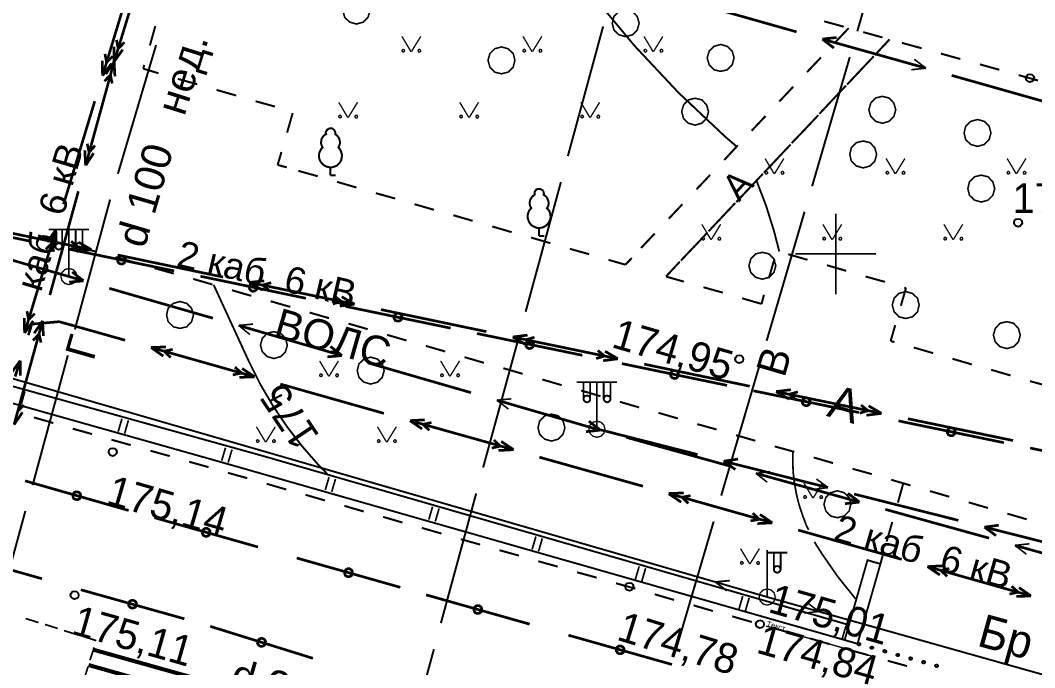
# Model space of a CAD drawing. Extents: x -2634 to -2115, y -2142 to -1393.
# Drawn here: x -2480.32 to -2442.6, y -2015.39 to -1991.31 of the extents above; entities that cross this region are included whole.
import ezdxf

# ---------------------------------------------------------------- set-up
doc = ezdxf.new("R2010")
doc.units = 0
doc.header["$MEASUREMENT"] = 0
for name, color, linetype in [('500_Дополн-Бордюры__п', 7, 'Continuous'), ('500_Дополн-Контур', 7, 'Continuous'), ('500_Дороги-Проезжие_ч', 7, 'Continuous'), ('500_Линии_-Линии_связ', 7, 'Continuous'), ('500_Линии_-ЛЭП_провод', 7, 'Continuous'), ('500_Линии_-Фонари_час', 7, 'Continuous'), ('500_Линии_-Электрокаб', 7, 'Continuous'), ('500_Объект-Опоры', 7, 'Continuous'), ('500_Огражд-Ограждения', 7, 'Continuous'), ('500_Растит-Газоны__са', 7, 'Continuous'), ('500_Растит-Лес_и_лесо', 7, 'Continuous'), ('500_Рельеф-Высотные_о', 7, 'Continuous'), ('500_Рельеф-Горизонтал', 7, 'Continuous'), ('500_Трубоп-Водопровод', 7, 'Continuous'), ('500_Трубоп-Газопровод', 7, 'Continuous'), ('500_Трубоп-Сооружения', 7, 'Continuous'), ('ЗАЯВКИ-Условные_з', 7, 'Continuous')]:
    doc.layers.add(name, color=color, linetype=linetype)
doc.styles.add('TARIAL', font='Arial')

# ---------------------------------------------------------------- blocks, each defined once
blk = doc.blocks.new('block_25')
at = {"layer": '500_Растит-Газоны__са', "color": 0, "const_width": 0.05}
for points in [[(2.35, 3.02), (2.69, 2.45)], [(2.7, 2.45), (3.05, 3.02)], [(0, 0.57), (0.34, 0)], [(0.35, 0), (0.7, 0.57)]]:
    blk.add_lwpolyline(points, dxfattribs=at)
for points in [[(2.4, 2.54), (2.42, 2.53), (2.44, 2.51), (2.45, 2.49), (2.44, 2.46), (2.42, 2.45), (2.4, 2.44), (2.37, 2.45), (2.36, 2.46), (2.35, 2.49), (2.36, 2.51), (2.37, 2.53)], [(3, 2.54), (3.02, 2.53), (3.04, 2.51), (3.05, 2.49), (3.04, 2.46), (3.02, 2.44), (3, 2.44), (2.97, 2.44), (2.96, 2.46), (2.95, 2.49), (2.96, 2.51), (2.97, 2.53)], [(0.05, 0.09), (0.07, 0.08), (0.09, 0.06), (0.1, 0.04), (0.09, 0.01), (0.07, 0), (0.05, -0.01), (0.02, 0), (0.01, 0.01), (0, 0.04), (0.01, 0.06), (0.02, 0.08)], [(0.65, 0.09), (0.68, 0.08), (0.69, 0.06), (0.7, 0.04), (0.69, 0.01), (0.68, -0.01), (0.65, -0.01), (0.63, -0.01), (0.61, 0.01), (0.6, 0.04), (0.61, 0.06), (0.63, 0.08)]]:
    blk.add_lwpolyline(points, close=True, dxfattribs=at)

msp = doc.modelspace()

# ---------------------------------------------------------------- linework, layer by layer
at = {"layer": '500_Дополн-Бордюры__п', "color": 1, "const_width": 0.075}
for points in [[(-2449.7, -1991.55), (-2450.43, -1991.35)], [(-2475.3, -1991.53), (-2475.5, -1992.25)], [(-2449.52, -1991.6), (-2450.04, -1992.15)], [(-2449.52, -1991.6), (-2450.04, -1992.15)], [(-2448.26, -1991.95), (-2448.98, -1991.75)], [(-2448.55, -1992.61), (-2448.04, -1992.06)], [(-2448, -1992.02), (-2448.24, -1992.28)], [(-2448, -1992.02), (-2448.24, -1992.28)], [(-2448.08, -1992.11), (-2448, -1992.02)], [(-2446.81, -1992.35), (-2447.54, -1992.15)], [(-2450.55, -1992.69), (-2451.07, -1993.24)], [(-2450.55, -1992.69), (-2451.07, -1993.24)], [(-2449.11, -1993.2), (-2448.59, -1992.65)], [(-2445.37, -1992.75), (-2446.09, -1992.55)], [(-2475.71, -1992.97), (-2475.75, -1993.11)], [(-2475.75, -1993.11), (-2475.18, -1993.28)], [(-2449.58, -1993.7), (-2449.07, -1993.16)], [(-2443.92, -1993.15), (-2444.64, -1992.95)], [(-2474.46, -1993.49), (-2473.74, -1993.69)], [(-2442.48, -1993.55), (-2443.2, -1993.35)], [(-2473.02, -1993.9), (-2472.29, -1994.11)], [(-2451.58, -1993.78), (-2452.1, -1994.33)], [(-2451.58, -1993.78), (-2452.1, -1994.33)], [(-2450.14, -1994.29), (-2449.62, -1993.74)], [(-2471.57, -1994.32), (-2470.85, -1994.52)], [(-2450.61, -1994.79), (-2450.1, -1994.25)], [(-2470.19, -1994.76), (-2470.4, -1995.49)], [(-2452.61, -1994.87), (-2453.13, -1995.42)], [(-2452.61, -1994.87), (-2453.13, -1995.42)], [(-2451.16, -1995.38), (-2450.65, -1994.84)], [(-2451.64, -1995.88), (-2451.12, -1995.34)], [(-2470.61, -1996.21), (-2470.75, -1996.69)], [(-2453.64, -1995.96), (-2454.15, -1996.51)], [(-2453.64, -1995.96), (-2454.15, -1996.51)], [(-2452.19, -1996.47), (-2451.68, -1995.93)], [(-2470.75, -1996.69), (-2470.65, -1996.35)], [(-2452.67, -1996.98), (-2452.15, -1996.43)], [(-2470.7, -1996.7), (-2470.75, -1996.69)], [(-2470.75, -1996.69), (-2470.41, -1996.78)], [(-2469.26, -1997.11), (-2469.98, -1996.91)], [(-2453.22, -1997.56), (-2452.71, -1997.02)], [(-2467.82, -1997.53), (-2468.54, -1997.32)], [(-2454.67, -1997.06), (-2455.18, -1997.6)], [(-2454.67, -1997.06), (-2455.18, -1997.6)], [(-2466.38, -1997.94), (-2467.1, -1997.74)], [(-2453.7, -1998.07), (-2453.18, -1997.52)], [(-2464.94, -1998.36), (-2465.66, -1998.15)], [(-2455.7, -1998.15), (-2456.21, -1998.69)], [(-2455.7, -1998.15), (-2456.21, -1998.69)], [(-2454.25, -1998.65), (-2453.74, -1998.11)], [(-2463.5, -1998.77), (-2464.22, -1998.56)], [(-2454.73, -1999.16), (-2454.21, -1998.61)], [(-2462.05, -1999.19), (-2462.77, -1998.98)], [(-2456.73, -1999.24), (-2457.24, -1999.78)], [(-2456.73, -1999.24), (-2457.24, -1999.78)], [(-2455.28, -1999.75), (-2454.77, -1999.2)], [(-2479.66, -1999.31), (-2478.94, -1999.51)], [(-2460.61, -1999.6), (-2461.33, -1999.39)], [(-2478.22, -1999.71), (-2477.5, -1999.92)], [(-2459.17, -2000.01), (-2459.89, -1999.81)], [(-2455.76, -2000.25), (-2455.24, -1999.7)], [(-2451.05, -2000.22), (-2451.77, -2000.01)], [(-2476.78, -2000.12), (-2476.05, -2000.32)], [(-2457.82, -2000.4), (-2458.45, -2000.22)], [(-2457.82, -2000.4), (-2457.58, -2000.15)], [(-2457.76, -2000.33), (-2457.82, -2000.4)], [(-2457.76, -2000.33), (-2457.82, -2000.4)], [(-2456.31, -2000.84), (-2455.8, -2000.29)], [(-2452.28, -2000.19), (-2452.49, -2000.91)], [(-2449.61, -2000.63), (-2450.33, -2000.42)], [(-2475.33, -2000.53), (-2474.61, -2000.73)], [(-2456.31, -2000.84), (-2456.27, -2000.79)], [(-2473.89, -2000.93), (-2473.17, -2001.14)], [(-2455.65, -2001.03), (-2456.31, -2000.84)], [(-2448.17, -2001.04), (-2448.89, -2000.84)], [(-2472.45, -2001.35), (-2471.73, -2001.56)], [(-2454.2, -2001.44), (-2454.92, -2001.24)], [(-2452.76, -2001.86), (-2452.67, -2001.52)], [(-2447.58, -2001.93), (-2447.39, -2001.27)], [(-2447.39, -2001.27), (-2447.45, -2001.25)], [(-2471.01, -2001.76), (-2470.28, -2001.97)], [(-2452.76, -2001.86), (-2453.48, -2001.65)], [(-2452.7, -2001.63), (-2452.76, -2001.86)], [(-2469.56, -2002.18), (-2468.84, -2002.39)], [(-2468.12, -2002.59), (-2467.4, -2002.8)], [(-2447.96, -2003.24), (-2447.79, -2002.65)], [(-2466.68, -2003.01), (-2465.96, -2003.22)], [(-2465.24, -2003.42), (-2464.52, -2003.63)], [(-2447.82, -2003.28), (-2447.96, -2003.24)], [(-2446.38, -2003.69), (-2447.1, -2003.48)], [(-2463.8, -2003.84), (-2463.08, -2004.05)], [(-2444.94, -2004.11), (-2445.66, -2003.9)], [(-2462.36, -2004.25), (-2461.64, -2004.46)], [(-2443.5, -2004.52), (-2444.22, -2004.31)], [(-2460.91, -2004.67), (-2460.19, -2004.88)], [(-2442.06, -2004.93), (-2442.78, -2004.73)], [(-2459.47, -2005.08), (-2458.75, -2005.29)], [(-2458.03, -2005.5), (-2457.31, -2005.71)], [(-2479.09, -2006.29), (-2479.81, -2006.08)], [(-2456.59, -2005.91), (-2455.87, -2006.12)], [(-2455.15, -2006.33), (-2454.43, -2006.53)], [(-2477.65, -2006.7), (-2478.37, -2006.5)], [(-2453.71, -2006.74), (-2452.99, -2006.95)], [(-2476.21, -2007.11), (-2476.93, -2006.91)], [(-2452.27, -2007.16), (-2451.54, -2007.36)], [(-2474.76, -2007.52), (-2475.48, -2007.32)], [(-2450.82, -2007.57), (-2450.1, -2007.78)], [(-2473.32, -2007.93), (-2474.04, -2007.73)], [(-2471.88, -2008.34), (-2472.6, -2008.14)], [(-2449.38, -2007.99), (-2448.66, -2008.19)], [(-2470.43, -2008.76), (-2471.16, -2008.55)], [(-2447.94, -2008.4), (-2447.49, -2008.53)], [(-2447.49, -2008.53), (-2447.69, -2009.25)], [(-2447.49, -2008.53), (-2447.22, -2008.61)], [(-2468.99, -2009.17), (-2469.71, -2008.96)], [(-2446.5, -2008.82), (-2445.78, -2009.03)], [(-2467.55, -2009.58), (-2468.27, -2009.37)], [(-2445.06, -2009.24), (-2444.34, -2009.45)], [(-2466.11, -2009.99), (-2466.83, -2009.78)], [(-2443.62, -2009.66), (-2442.9, -2009.87)], [(-2464.66, -2010.4), (-2465.39, -2010.19)], [(-2447.9, -2009.97), (-2448.11, -2010.7)], [(-2463.22, -2010.81), (-2463.94, -2010.61)], [(-2461.78, -2011.22), (-2462.5, -2011.02)], [(-2448.34, -2011.53), (-2448.25, -2011.19)], [(-2460.34, -2011.63), (-2461.06, -2011.43)], [(-2448.31, -2011.42), (-2448.34, -2011.53)], [(-2458.89, -2012.04), (-2459.62, -2011.84)], [(-2457.45, -2012.45), (-2458.17, -2012.25)], [(-2456.01, -2012.87), (-2456.73, -2012.66)], [(-2454.57, -2013.28), (-2455.29, -2013.07)], [(-2453.12, -2013.69), (-2453.85, -2013.48)], [(-2451.68, -2014.1), (-2452.4, -2013.89)], [(-2450.24, -2014.51), (-2450.96, -2014.3)], [(-2448.8, -2014.92), (-2449.52, -2014.72)], [(-2447.35, -2015.33), (-2448.07, -2015.13)]]:
    msp.add_lwpolyline(points, dxfattribs=at)
at = {"layer": '500_Дополн-Бордюры__п', "color": 0, "const_width": 0.07}
msp.add_lwpolyline([(-2448.34, -2011.53), (-2448.82, -2011.39), (-2449.67, -2014.36), (-2449.19, -2014.5)], close=True, dxfattribs=at)
at = {"layer": '500_Дополн-Контур', "color": 0}
for points in [[(-2449.13, -2014.46), (-2449.11, -2014.48), (-2449.09, -2014.5), (-2449.09, -2014.52), (-2449.11, -2014.55), (-2449.13, -2014.56), (-2449.15, -2014.56), (-2449.18, -2014.54), (-2449.19, -2014.52), (-2449.19, -2014.5), (-2449.18, -2014.47), (-2449.15, -2014.46)], [(-2448.65, -2014.6), (-2448.62, -2014.61), (-2448.61, -2014.63), (-2448.61, -2014.66), (-2448.62, -2014.68), (-2448.65, -2014.69), (-2448.67, -2014.69), (-2448.7, -2014.68), (-2448.71, -2014.66), (-2448.71, -2014.63), (-2448.69, -2014.61), (-2448.67, -2014.6)], [(-2448.16, -2014.73), (-2448.14, -2014.75), (-2448.13, -2014.77), (-2448.13, -2014.79), (-2448.14, -2014.82), (-2448.17, -2014.83), (-2448.19, -2014.83), (-2448.21, -2014.81), (-2448.23, -2014.79), (-2448.23, -2014.77), (-2448.21, -2014.74), (-2448.19, -2014.73)], [(-2447.68, -2014.87), (-2447.66, -2014.88), (-2447.65, -2014.9), (-2447.65, -2014.93), (-2447.66, -2014.95), (-2447.68, -2014.96), (-2447.71, -2014.96), (-2447.73, -2014.95), (-2447.74, -2014.93), (-2447.74, -2014.9), (-2447.73, -2014.88), (-2447.71, -2014.87)], [(-2447.2, -2015), (-2447.18, -2015.01), (-2447.17, -2015.04), (-2447.17, -2015.06), (-2447.18, -2015.09), (-2447.2, -2015.1), (-2447.23, -2015.1), (-2447.25, -2015.08), (-2447.26, -2015.06), (-2447.26, -2015.04), (-2447.25, -2015.01), (-2447.23, -2015)], [(-2446.72, -2015.14), (-2446.7, -2015.15), (-2446.69, -2015.17), (-2446.69, -2015.2), (-2446.7, -2015.22), (-2446.72, -2015.23), (-2446.75, -2015.23), (-2446.77, -2015.22), (-2446.78, -2015.2), (-2446.78, -2015.17), (-2446.77, -2015.15), (-2446.75, -2015.14)], [(-2446.24, -2015.27), (-2446.22, -2015.28), (-2446.2, -2015.31), (-2446.2, -2015.33), (-2446.22, -2015.36), (-2446.24, -2015.37), (-2446.27, -2015.37), (-2446.29, -2015.35), (-2446.3, -2015.33), (-2446.3, -2015.31), (-2446.29, -2015.28), (-2446.26, -2015.27)]]:
    msp.add_lwpolyline(points, close=True, dxfattribs=at)
at = {"layer": '500_Линии_-Линии_связ', "color": 0, "const_width": 0.1}
for points in [[(-2479.98, -1999.52), (-2483.9, -1998.71)], [(-2474.6, -2000.63), (-2478.52, -1999.82)], [(-2469.7, -2001.65), (-2473.62, -2000.83)], [(-2464.32, -2002.76), (-2468.23, -2001.95)], [(-2459.42, -2003.77), (-2463.34, -2002.96)], [(-2454.04, -2004.89), (-2457.95, -2004.08)], [(-2449.14, -2005.9), (-2453.06, -2005.09)], [(-2443.75, -2007.02), (-2447.67, -2006.21)], [(-2438.86, -2008.03), (-2442.77, -2007.22)], [(-2480.14, -2008.44), (-2476.29, -2009.54)], [(-2475.33, -2009.81), (-2471.48, -2010.9)], [(-2483.36, -2010.99), (-2479.51, -2012.08)], [(-2470.04, -2011.31), (-2466.19, -2012.4)], [(-2478.07, -2012.49), (-2474.22, -2013.57)], [(-2465.23, -2012.68), (-2461.38, -2013.77)], [(-2473.26, -2013.85), (-2469.44, -2015.04)], [(-2459.94, -2014.18), (-2456.09, -2015.27)]]:
    msp.add_lwpolyline(points, dxfattribs=at)
for points in [[(-2476.59, -2000.37), (-2476.66, -2000.34), (-2476.7, -2000.27), (-2476.7, -2000.2), (-2476.67, -2000.13), (-2476.6, -2000.08), (-2476.53, -2000.08), (-2476.46, -2000.11), (-2476.42, -2000.18), (-2476.41, -2000.26), (-2476.45, -2000.33), (-2476.51, -2000.37)], [(-2471.69, -2001.39), (-2471.76, -2001.35), (-2471.8, -2001.29), (-2471.81, -2001.21), (-2471.77, -2001.14), (-2471.71, -2001.1), (-2471.63, -2001.09), (-2471.56, -2001.13), (-2471.52, -2001.19), (-2471.51, -2001.27), (-2471.55, -2001.34), (-2471.61, -2001.38)], [(-2466.31, -2002.5), (-2466.38, -2002.47), (-2466.42, -2002.4), (-2466.42, -2002.32), (-2466.39, -2002.26), (-2466.32, -2002.21), (-2466.25, -2002.21), (-2466.18, -2002.24), (-2466.13, -2002.31), (-2466.13, -2002.39), (-2466.16, -2002.45), (-2466.23, -2002.5)], [(-2461.41, -2003.52), (-2461.48, -2003.48), (-2461.52, -2003.42), (-2461.53, -2003.34), (-2461.49, -2003.27), (-2461.43, -2003.23), (-2461.35, -2003.22), (-2461.28, -2003.26), (-2461.24, -2003.32), (-2461.23, -2003.4), (-2461.27, -2003.47), (-2461.33, -2003.51)], [(-2456.02, -2004.63), (-2456.09, -2004.6), (-2456.14, -2004.53), (-2456.14, -2004.45), (-2456.11, -2004.38), (-2456.04, -2004.34), (-2455.96, -2004.34), (-2455.89, -2004.37), (-2455.85, -2004.44), (-2455.85, -2004.51), (-2455.88, -2004.58), (-2455.95, -2004.63)], [(-2451.13, -2005.64), (-2451.2, -2005.61), (-2451.24, -2005.54), (-2451.24, -2005.47), (-2451.21, -2005.4), (-2451.14, -2005.36), (-2451.07, -2005.35), (-2451, -2005.39), (-2450.96, -2005.45), (-2450.95, -2005.53), (-2450.99, -2005.6), (-2451.05, -2005.64)], [(-2445.74, -2006.76), (-2445.81, -2006.73), (-2445.85, -2006.66), (-2445.86, -2006.58), (-2445.82, -2006.51), (-2445.76, -2006.47), (-2445.68, -2006.47), (-2445.61, -2006.5), (-2445.57, -2006.57), (-2445.57, -2006.64), (-2445.6, -2006.71), (-2445.66, -2006.76)], [(-2478.18, -2008.85), (-2478.11, -2008.89), (-2478.07, -2008.95), (-2478.07, -2009.03), (-2478.11, -2009.1), (-2478.18, -2009.14), (-2478.26, -2009.13), (-2478.33, -2009.1), (-2478.36, -2009.03), (-2478.36, -2008.95), (-2478.32, -2008.88), (-2478.26, -2008.85)], [(-2473.37, -2010.21), (-2473.3, -2010.25), (-2473.26, -2010.32), (-2473.26, -2010.4), (-2473.3, -2010.46), (-2473.37, -2010.5), (-2473.45, -2010.5), (-2473.52, -2010.46), (-2473.55, -2010.39), (-2473.55, -2010.31), (-2473.51, -2010.25), (-2473.45, -2010.21)], [(-2468.08, -2011.71), (-2468.01, -2011.75), (-2467.97, -2011.82), (-2467.97, -2011.9), (-2468.01, -2011.97), (-2468.08, -2012), (-2468.16, -2012), (-2468.23, -2011.96), (-2468.26, -2011.89), (-2468.26, -2011.82), (-2468.22, -2011.75), (-2468.15, -2011.71)], [(-2476.1, -2012.89), (-2476.04, -2012.92), (-2476, -2012.99), (-2476, -2013.07), (-2476.04, -2013.14), (-2476.11, -2013.17), (-2476.19, -2013.17), (-2476.25, -2013.13), (-2476.29, -2013.07), (-2476.29, -2012.99), (-2476.25, -2012.92), (-2476.18, -2012.88)], [(-2463.27, -2013.08), (-2463.2, -2013.12), (-2463.16, -2013.19), (-2463.16, -2013.26), (-2463.2, -2013.33), (-2463.27, -2013.37), (-2463.35, -2013.37), (-2463.42, -2013.33), (-2463.45, -2013.26), (-2463.45, -2013.18), (-2463.41, -2013.12), (-2463.34, -2013.08)], [(-2471.31, -2014.3), (-2471.24, -2014.34), (-2471.2, -2014.41), (-2471.21, -2014.49), (-2471.25, -2014.56), (-2471.32, -2014.59), (-2471.39, -2014.59), (-2471.46, -2014.55), (-2471.5, -2014.48), (-2471.49, -2014.4), (-2471.45, -2014.34), (-2471.38, -2014.3)], [(-2457.98, -2014.58), (-2457.91, -2014.62), (-2457.87, -2014.69), (-2457.87, -2014.77), (-2457.91, -2014.83), (-2457.98, -2014.87), (-2458.06, -2014.87), (-2458.12, -2014.83), (-2458.16, -2014.76), (-2458.16, -2014.68), (-2458.12, -2014.62), (-2458.05, -2014.58)]]:
    msp.add_lwpolyline(points, close=True, dxfattribs=at)
at = {"layer": '500_Линии_-ЛЭП_провод', "color": 253, "const_width": 0.07}
for points in [[(-2452.55, -2012.76), (-2484.39, -2003.54)], [(-2419.7, -2022.01), (-2452.55, -2012.76)]]:
    msp.add_lwpolyline(points, dxfattribs=at)
at = {"layer": '500_Линии_-ЛЭП_провод', "color": 0}
for points, const_width in [([(-2453.94, -2012.15), (-2454.48, -2012.2)], 0.065), ([(-2452.55, -2012.76), (-2454.48, -2012.2)], 0.065), ([(-2454.05, -2012.53), (-2454.48, -2012.2)], 0.065), ([(-2452.55, -2012.76), (-2450.63, -2013.3)], 0.06), ([(-2451.06, -2012.97), (-2450.63, -2013.3)], 0.06), ([(-2451.17, -2013.36), (-2450.63, -2013.3)], 0.06)]:
    msp.add_lwpolyline(points, dxfattribs=dict(at, const_width=const_width))
at = {"layer": '500_Линии_-Фонари_час', "color": 0, "const_width": 0.065}
for points in [[(-2477.76, -1999.09), (-2479.26, -1999.09)], [(-2479.01, -1999.74), (-2479.01, -1999.09)], [(-2478.76, -1999.74), (-2478.76, -1999.09)], [(-2478.51, -2000.84), (-2478.51, -1999.09)], [(-2478.26, -1999.72), (-2478.26, -1999.09)], [(-2478.01, -1999.72), (-2478.01, -1999.09)], [(-2479.01, -1999.72), (-2479.01, -1999.59)], [(-2479.01, -1999.72), (-2479.01, -1999.59)], [(-2478.76, -1999.72), (-2478.76, -1999.59)], [(-2478.26, -1999.72), (-2478.26, -1999.59)], [(-2478.01, -1999.72), (-2478.01, -1999.59)], [(-2478.76, -1999.74), (-2478.76, -1999.74)], [(-2458.13, -2004.77), (-2459.63, -2004.77)], [(-2459.38, -2005.42), (-2459.38, -2004.77)], [(-2459.13, -2005.42), (-2459.13, -2004.77)], [(-2458.88, -2006.52), (-2458.88, -2004.77)], [(-2458.63, -2005.39), (-2458.63, -2004.77)], [(-2458.38, -2005.39), (-2458.38, -2004.77)], [(-2459.38, -2005.39), (-2459.38, -2005.27)], [(-2459.38, -2005.39), (-2459.38, -2005.27)], [(-2459.13, -2005.39), (-2459.13, -2005.27)], [(-2458.63, -2005.39), (-2458.63, -2005.27)], [(-2458.38, -2005.39), (-2458.38, -2005.27)], [(-2459.13, -2005.42), (-2459.13, -2005.42)], [(-2452.55, -2012.76), (-2452.55, -2011.01)], [(-2451.8, -2011.11), (-2452.55, -2011.11)], [(-2452.3, -2011.76), (-2452.3, -2011.11)], [(-2452.05, -2011.76), (-2452.05, -2011.11)], [(-2452.3, -2011.73), (-2452.3, -2011.61)], [(-2452.3, -2011.71), (-2452.3, -2011.71)], [(-2452.05, -2011.73), (-2452.05, -2011.61)], [(-2452.05, -2011.73), (-2452.05, -2011.61)]]:
    msp.add_lwpolyline(points, dxfattribs=at)
at = {"layer": '500_Линии_-Фонари_час', "color": 0, "const_width": 0.07}
for points in [[(-2479.01, -1999.72), (-2479, -1999.65), (-2478.95, -1999.61), (-2478.89, -1999.59), (-2478.83, -1999.61), (-2478.78, -1999.65), (-2478.76, -1999.72), (-2478.78, -1999.78), (-2478.83, -1999.82), (-2478.89, -1999.84), (-2478.95, -1999.82), (-2479, -1999.78)], [(-2478.26, -1999.72), (-2478.25, -1999.65), (-2478.2, -1999.61), (-2478.14, -1999.59), (-2478.08, -1999.61), (-2478.03, -1999.65), (-2478.01, -1999.72), (-2478.03, -1999.78), (-2478.08, -1999.82), (-2478.14, -1999.84), (-2478.2, -1999.82), (-2478.25, -1999.78)], [(-2459.38, -2005.39), (-2459.36, -2005.33), (-2459.31, -2005.28), (-2459.25, -2005.27), (-2459.19, -2005.28), (-2459.14, -2005.33), (-2459.13, -2005.39), (-2459.14, -2005.45), (-2459.19, -2005.5), (-2459.25, -2005.52), (-2459.31, -2005.5), (-2459.36, -2005.45)], [(-2458.63, -2005.39), (-2458.61, -2005.33), (-2458.56, -2005.28), (-2458.5, -2005.27), (-2458.44, -2005.28), (-2458.39, -2005.33), (-2458.38, -2005.39), (-2458.39, -2005.45), (-2458.44, -2005.5), (-2458.5, -2005.52), (-2458.56, -2005.5), (-2458.61, -2005.45)], [(-2452.3, -2011.73), (-2452.29, -2011.67), (-2452.24, -2011.62), (-2452.18, -2011.61), (-2452.12, -2011.62), (-2452.07, -2011.67), (-2452.05, -2011.73), (-2452.07, -2011.79), (-2452.12, -2011.84), (-2452.18, -2011.86), (-2452.24, -2011.84), (-2452.29, -2011.79)]]:
    msp.add_lwpolyline(points, close=True, dxfattribs=at)
at = {"layer": '500_Линии_-Электрокаб', "color": 12, "const_width": 0.1}
for points in [[(-2476.83, -1992.85), (-2475.66, -1989.03)], [(-2477.26, -1993.37), (-2476.1, -1989.54)], [(-2476.68, -1992.36), (-2476.74, -1992.04)], [(-2476.68, -1992.37), (-2476.45, -1992.13)], [(-2476.83, -1992.85), (-2476.84, -1992.29)], [(-2476.83, -1992.85), (-2476.51, -1992.4)], [(-2476.83, -1992.85), (-2477.89, -1996.71)], [(-2477.26, -1993.37), (-2477.27, -1992.81)], [(-2477.11, -1992.88), (-2477.17, -1992.56)], [(-2476.83, -1992.85), (-2477.14, -1993.31)], [(-2477.11, -1992.88), (-2476.88, -1992.65)], [(-2476.83, -1992.85), (-2476.8, -1993.4)], [(-2477.26, -1993.37), (-2476.93, -1992.92)], [(-2476.97, -1993.34), (-2477.19, -1993.58)], [(-2476.97, -1993.34), (-2476.9, -1993.66)], [(-2478.71, -1998.15), (-2477.55, -1994.32)], [(-2477.83, -1995.9), (-2477.76, -1996.22)], [(-2477.92, -1996.15), (-2477.89, -1996.71)], [(-2477.59, -1996.25), (-2477.89, -1996.71)], [(-2477.54, -1995.97), (-2477.76, -1996.22)], [(-2478.16, -1997.67), (-2479.22, -2001.53)], [(-2477.68, -1999.84), (-2481.6, -1999.03)], [(-2480.16, -2002.94), (-2479, -1999.11)], [(-2479.32, -1999.56), (-2479, -1999.11)], [(-2478.98, -1999.67), (-2479, -1999.11)], [(-2479.37, -1999.83), (-2479.14, -1999.59)], [(-2479.08, -1999.92), (-2479.14, -1999.59)], [(-2478.17, -1999.74), (-2478.43, -1999.53)], [(-2477.68, -1999.84), (-2478.16, -1999.56)], [(-2478.18, -1999.74), (-2478.49, -1999.83)], [(-2477.68, -1999.84), (-2478.23, -1999.91)], [(-2472.78, -2000.86), (-2476.7, -2000.04)], [(-2471.25, -2001), (-2471.8, -2001.06)], [(-2467.89, -2001.87), (-2471.8, -2001.06)], [(-2471.33, -2001.34), (-2471.8, -2001.06)], [(-2470.99, -2001.07), (-2471.31, -2001.16)], [(-2471.05, -2001.37), (-2471.31, -2001.16)], [(-2468.38, -2001.77), (-2468.64, -2001.56)], [(-2468.39, -2001.77), (-2468.7, -2001.86)], [(-2467.89, -2001.87), (-2468.44, -2001.94)], [(-2467.89, -2001.87), (-2468.37, -2001.59)], [(-2480.01, -2002.45), (-2480.07, -2002.13)], [(-2480.01, -2002.45), (-2479.78, -2002.22)], [(-2462.99, -2002.89), (-2466.91, -2002.07)], [(-2479.49, -2002.49), (-2480.55, -2006.35)], [(-2480.16, -2002.94), (-2480.17, -2002.38)], [(-2480.16, -2002.94), (-2479.84, -2002.49)], [(-2480.02, -2003.02), (-2479.89, -2002.61)], [(-2479.89, -2002.61), (-2478.87, -2002.52)], [(-2479.49, -2002.49), (-2479.8, -2002.95)], [(-2479.49, -2002.49), (-2479.46, -2003.05)], [(-2478.87, -2002.52), (-2476.42, -2003.21)], [(-2479.62, -2002.98), (-2479.85, -2003.22)], [(-2479.62, -2002.98), (-2479.55, -2003.3)], [(-2461.46, -2003.02), (-2462.01, -2003.09)], [(-2458.1, -2003.9), (-2462.01, -2003.09)], [(-2461.53, -2003.37), (-2462.01, -2003.09)], [(-2475.46, -2003.48), (-2474.9, -2003.46)], [(-2461.2, -2003.1), (-2461.52, -2003.19)], [(-2461.26, -2003.4), (-2461.52, -2003.19)], [(-2475.46, -2003.48), (-2471.61, -2004.57)], [(-2475.46, -2003.48), (-2475, -2003.8)], [(-2474.97, -2003.62), (-2474.65, -2003.55)], [(-2474.97, -2003.62), (-2474.73, -2003.85)], [(-2458.6, -2003.8), (-2458.91, -2003.89)], [(-2458.59, -2003.8), (-2458.85, -2003.59)], [(-2458.1, -2003.9), (-2458.58, -2003.62)], [(-2480.65, -2004.42), (-2480.32, -2003.97)], [(-2480.51, -2004.56), (-2480.32, -2003.97)], [(-2480.32, -2004.53), (-2480.32, -2003.97)], [(-2472.34, -2004.21), (-2472.09, -2004.43)], [(-2458.1, -2003.9), (-2458.65, -2003.97)], [(-2453.2, -2004.92), (-2457.12, -2004.1)], [(-2472.42, -2004.5), (-2472.09, -2004.43)], [(-2472.17, -2004.59), (-2471.61, -2004.57)], [(-2472.07, -2004.26), (-2471.61, -2004.57)], [(-2470.65, -2004.84), (-2466.8, -2005.93)], [(-2451.67, -2005.05), (-2452.22, -2005.12)], [(-2448.3, -2005.93), (-2452.22, -2005.12)], [(-2451.74, -2005.4), (-2452.22, -2005.12)], [(-2451.41, -2005.13), (-2451.73, -2005.22)], [(-2451.47, -2005.43), (-2451.73, -2005.22)], [(-2480.19, -2005.62), (-2480.42, -2005.86)], [(-2448.8, -2005.83), (-2449.06, -2005.62)], [(-2448.3, -2005.93), (-2448.78, -2005.65)], [(-2480.24, -2005.89), (-2480.55, -2006.35)], [(-2448.8, -2005.83), (-2449.11, -2005.92)], [(-2448.3, -2005.93), (-2448.86, -2006)], [(-2465.83, -2006.2), (-2465.28, -2006.17)], [(-2465.83, -2006.2), (-2461.98, -2007.28)], [(-2465.83, -2006.2), (-2465.38, -2006.51)], [(-2465.35, -2006.34), (-2465.11, -2006.56)], [(-2465.34, -2006.34), (-2465.03, -2006.27)], [(-2443.41, -2006.94), (-2447.32, -2006.13)], [(-2462.79, -2007.22), (-2462.47, -2007.15)], [(-2462.71, -2006.92), (-2462.47, -2007.15)], [(-2462.44, -2006.97), (-2461.98, -2007.28)], [(-2462.54, -2007.31), (-2461.98, -2007.28)], [(-2461.02, -2007.56), (-2457.17, -2008.64)], [(-2456.21, -2008.91), (-2455.65, -2008.89)], [(-2456.21, -2008.91), (-2452.36, -2010)], [(-2456.21, -2008.92), (-2455.75, -2009.23)], [(-2455.72, -2009.05), (-2455.4, -2008.99)], [(-2455.72, -2009.05), (-2455.48, -2009.28)], [(-2453.17, -2009.93), (-2452.84, -2009.87)], [(-2453.09, -2009.64), (-2452.84, -2009.87)], [(-2452.82, -2009.69), (-2452.36, -2010)], [(-2452.92, -2010.03), (-2452.36, -2010)], [(-2451.4, -2010.27), (-2447.55, -2011.36)], [(-2446.59, -2011.63), (-2446.03, -2011.6)], [(-2446.59, -2011.63), (-2442.74, -2012.72)], [(-2446.59, -2011.63), (-2446.13, -2011.94)], [(-2446.09, -2011.77), (-2445.78, -2011.7)], [(-2446.1, -2011.77), (-2445.86, -2011.99)], [(-2443.46, -2012.36), (-2443.22, -2012.58)], [(-2443.19, -2012.41), (-2442.74, -2012.72)], [(-2443.54, -2012.65), (-2443.22, -2012.58)], [(-2443.29, -2012.74), (-2442.74, -2012.72)]]:
    msp.add_lwpolyline(points, dxfattribs=at)
at = {"layer": '500_Линии_-Электрокаб', "color": 1}
for points, const_width in [([(-2451.46, -1991.74), (-2455.31, -1990.65)], 0.1), ([(-2449.97, -1991.95), (-2450.5, -1992.01)], 0.1), ([(-2446.65, -1993.09), (-2450.5, -1992.01)], 0.1), ([(-2450.07, -1992.34), (-2450.5, -1992.01)], 0.1), ([(-2446.65, -1993.09), (-2447.08, -1992.76)], 0.06), ([(-2446.65, -1993.09), (-2447.19, -1993.15)], 0.06), ([(-2441.84, -1994.45), (-2445.69, -1993.36)], 0.1), ([(-2481.81, -1999.89), (-2478.51, -2000.84)], 0.1), ([(-2478.39, -2000.67), (-2477.97, -2001)], 0.1), ([(-2478.51, -2000.84), (-2477.97, -2001)], 0.1), ([(-2478.5, -2001.05), (-2477.97, -2001)], 0.1), ([(-2477.01, -2001.28), (-2473.16, -2002.39)], 0.1), ([(-2472.2, -2002.66), (-2468.36, -2003.78)], 0.1), ([(-2472.2, -2002.66), (-2471.67, -2002.61)], 0.06), ([(-2472.2, -2002.66), (-2471.78, -2003)], 0.06), ([(-2468.79, -2003.44), (-2468.36, -2003.78)], 0.1), ([(-2468.9, -2003.83), (-2468.36, -2003.78)], 0.1), ([(-2467.4, -2004.05), (-2463.56, -2005.16)], 0.1), ([(-2462.6, -2005.44), (-2458.88, -2006.52)], 0.1), ([(-2462.6, -2005.44), (-2462.06, -2005.39)], 0.06), ([(-2462.6, -2005.44), (-2462.17, -2005.77)], 0.06), ([(-2459.18, -2006.22), (-2458.86, -2006.47)], 0.1), ([(-2455.14, -2007.46), (-2458.99, -2006.48)], 0.1), ([(-2458.86, -2006.47), (-2458.75, -2006.55)], 0.1), ([(-2459.29, -2006.61), (-2458.89, -2006.57)], 0.1), ([(-2458.99, -2006.48), (-2458.51, -2006.61)], 0.06), ([(-2458.89, -2006.57), (-2458.75, -2006.55)], 0.1), ([(-2458.88, -2006.52), (-2458.75, -2006.55)], 0.1), ([(-2457.79, -2006.82), (-2453.94, -2007.89)], 0.1), ([(-2453.63, -2007.63), (-2454.17, -2007.71)], 0.1), ([(-2450.29, -2008.69), (-2454.17, -2007.71)], 0.1), ([(-2453.73, -2008.02), (-2454.17, -2007.71)], 0.1), ([(-2452.97, -2008.16), (-2449.12, -2009.23)], 0.1), ([(-2452.97, -2008.16), (-2452.44, -2008.1)], 0.06), ([(-2452.97, -2008.16), (-2452.55, -2008.49)], 0.06), ([(-2450.29, -2008.69), (-2450.82, -2008.76)], 0.06), ([(-2450.29, -2008.69), (-2450.72, -2008.37)], 0.06), ([(-2449.55, -2008.9), (-2449.12, -2009.23)], 0.1), ([(-2445.44, -2009.91), (-2449.32, -2008.93)], 0.1), ([(-2449.66, -2009.29), (-2449.12, -2009.23)], 0.1), ([(-2448.16, -2009.5), (-2444.3, -2010.57)], 0.1), ([(-2443.94, -2010.09), (-2444.47, -2010.16)], 0.1), ([(-2440.59, -2011.14), (-2444.47, -2010.16)], 0.1), ([(-2444.04, -2010.48), (-2444.47, -2010.16)], 0.1), ([(-2443.34, -2010.84), (-2439.49, -2011.91)], 0.1), ([(-2443.34, -2010.84), (-2442.8, -2010.78)], 0.06), ([(-2443.34, -2010.84), (-2442.91, -2011.17)], 0.06)]:
    msp.add_lwpolyline(points, dxfattribs=dict(at, const_width=const_width))
at = {"layer": '500_Объект-Опоры', "color": 1, "const_width": 0.05}
for points in [[(-2478.51, -2000.54), (-2478.36, -2000.58), (-2478.25, -2000.69), (-2478.21, -2000.84), (-2478.25, -2000.99), (-2478.36, -2001.1), (-2478.51, -2001.14), (-2478.66, -2001.1), (-2478.77, -2000.99), (-2478.81, -2000.84), (-2478.77, -2000.69), (-2478.66, -2000.58)], [(-2458.88, -2006.22), (-2458.73, -2006.26), (-2458.62, -2006.37), (-2458.58, -2006.52), (-2458.62, -2006.67), (-2458.73, -2006.78), (-2458.88, -2006.82), (-2459.03, -2006.78), (-2459.14, -2006.67), (-2459.18, -2006.52), (-2459.14, -2006.37), (-2459.03, -2006.26)], [(-2452.55, -2012.46), (-2452.4, -2012.5), (-2452.29, -2012.61), (-2452.25, -2012.76), (-2452.29, -2012.91), (-2452.4, -2013.02), (-2452.55, -2013.06), (-2452.7, -2013.02), (-2452.81, -2012.91), (-2452.85, -2012.76), (-2452.81, -2012.61), (-2452.7, -2012.5)]]:
    msp.add_lwpolyline(points, close=True, dxfattribs=at)
at = {"layer": '500_Огражд-Ограждения', "color": 0, "const_width": 0.07}
msp.add_lwpolyline([(-2449.67, -2014.36), (-2473.11, -2007.67), (-2508.09, -1997.8), (-2515.02, -1995.71), (-2513.35, -1989.73), (-2509.96, -1990.7), (-2510.11, -1991.24), (-2512.94, -1990.43), (-2514.29, -1995.33), (-2504.97, -1998.14), (-2471.31, -2007.51), (-2449.51, -2013.8)], close=True, dxfattribs=at)
at = {"layer": '500_Огражд-Ограждения', "color": 0, "const_width": 0.065}
for points in [[(-2480.15, -2005.11), (-2480.28, -2005.59)], [(-2476.54, -2006.13), (-2476.68, -2006.61)], [(-2476.3, -2006.19), (-2476.44, -2006.68)], [(-2476.44, -2006.68), (-2476.44, -2006.68)], [(-2476.44, -2006.68), (-2476.44, -2006.68)], [(-2472.69, -2007.21), (-2472.83, -2007.69)], [(-2472.45, -2007.28), (-2472.59, -2007.76)], [(-2468.84, -2008.3), (-2468.98, -2008.78)], [(-2468.6, -2008.37), (-2468.74, -2008.85)], [(-2468.74, -2008.85), (-2468.74, -2008.85)], [(-2468.74, -2008.85), (-2468.74, -2008.85)], [(-2464.99, -2009.4), (-2465.13, -2009.88)], [(-2464.75, -2009.47), (-2464.89, -2009.95)], [(-2461.15, -2010.51), (-2461.29, -2010.99)], [(-2460.91, -2010.58), (-2461.05, -2011.06)], [(-2461.05, -2011.06), (-2461.05, -2011.06)], [(-2461.05, -2011.06), (-2461.05, -2011.06)], [(-2457.31, -2011.62), (-2457.45, -2012.1)], [(-2457.07, -2011.69), (-2457.21, -2012.17)], [(-2453.46, -2012.73), (-2453.6, -2013.21)], [(-2453.22, -2012.79), (-2453.36, -2013.28)], [(-2453.36, -2013.28), (-2453.36, -2013.28)], [(-2453.36, -2013.28), (-2453.36, -2013.28)], [(-2449.62, -2013.83), (-2449.76, -2014.31)]]:
    msp.add_lwpolyline(points, dxfattribs=at)
at = {"layer": '500_Растит-Лес_и_лесо', "color": 0, "const_width": 0.06}
for points in [[(-2467.82, -1990.45), (-2467.57, -1990.52), (-2467.39, -1990.7), (-2467.32, -1990.95), (-2467.39, -1991.2), (-2467.57, -1991.38), (-2467.82, -1991.45), (-2468.07, -1991.38), (-2468.26, -1991.2), (-2468.32, -1990.95), (-2468.26, -1990.7), (-2468.07, -1990.52)], [(-2457.81, -1990.92), (-2457.56, -1990.98), (-2457.38, -1991.17), (-2457.31, -1991.42), (-2457.38, -1991.67), (-2457.56, -1991.85), (-2457.81, -1991.92), (-2458.06, -1991.85), (-2458.25, -1991.67), (-2458.31, -1991.42), (-2458.25, -1991.17), (-2458.06, -1990.98)], [(-2462.43, -1992.3), (-2462.18, -1992.37), (-2461.99, -1992.55), (-2461.93, -1992.8), (-2461.99, -1993.05), (-2462.18, -1993.24), (-2462.43, -1993.3), (-2462.68, -1993.24), (-2462.86, -1993.05), (-2462.93, -1992.8), (-2462.86, -1992.55), (-2462.68, -1992.37)], [(-2454.28, -1992.21), (-2454.03, -1992.28), (-2453.85, -1992.46), (-2453.78, -1992.71), (-2453.85, -1992.96), (-2454.03, -1993.15), (-2454.28, -1993.21), (-2454.53, -1993.15), (-2454.71, -1992.96), (-2454.78, -1992.71), (-2454.71, -1992.46), (-2454.53, -1992.28)], [(-2455.23, -1994.21), (-2454.98, -1994.27), (-2454.8, -1994.46), (-2454.73, -1994.71), (-2454.8, -1994.96), (-2454.98, -1995.14), (-2455.23, -1995.21), (-2455.48, -1995.14), (-2455.66, -1994.96), (-2455.73, -1994.71), (-2455.66, -1994.46), (-2455.48, -1994.27)], [(-2448.27, -1994.14), (-2448.02, -1994.2), (-2447.84, -1994.39), (-2447.77, -1994.64), (-2447.84, -1994.89), (-2448.02, -1995.07), (-2448.27, -1995.14), (-2448.52, -1995.07), (-2448.7, -1994.89), (-2448.77, -1994.64), (-2448.7, -1994.39), (-2448.52, -1994.2)], [(-2444.73, -1995), (-2444.48, -1995.07), (-2444.3, -1995.25), (-2444.23, -1995.5), (-2444.3, -1995.75), (-2444.48, -1995.93), (-2444.73, -1996), (-2444.98, -1995.93), (-2445.17, -1995.75), (-2445.23, -1995.5), (-2445.17, -1995.25), (-2444.98, -1995.07)], [(-2448.98, -1995.8), (-2448.73, -1995.86), (-2448.55, -1996.05), (-2448.48, -1996.3), (-2448.55, -1996.55), (-2448.73, -1996.73), (-2448.98, -1996.8), (-2449.23, -1996.73), (-2449.42, -1996.55), (-2449.48, -1996.3), (-2449.42, -1996.05), (-2449.23, -1995.86)], [(-2444.59, -1997.07), (-2444.34, -1997.13), (-2444.16, -1997.32), (-2444.09, -1997.57), (-2444.16, -1997.82), (-2444.34, -1998), (-2444.59, -1998.07), (-2444.84, -1998), (-2445.03, -1997.82), (-2445.09, -1997.57), (-2445.03, -1997.32), (-2444.84, -1997.13)], [(-2452.73, -1999.94), (-2452.48, -2000), (-2452.3, -2000.19), (-2452.23, -2000.44), (-2452.3, -2000.69), (-2452.48, -2000.87), (-2452.73, -2000.94), (-2452.98, -2000.87), (-2453.16, -2000.69), (-2453.23, -2000.44), (-2453.16, -2000.19), (-2452.98, -2000)], [(-2447.4, -2001.4), (-2447.15, -2001.47), (-2446.96, -2001.65), (-2446.9, -2001.9), (-2446.96, -2002.15), (-2447.15, -2002.34), (-2447.4, -2002.4), (-2447.65, -2002.34), (-2447.83, -2002.15), (-2447.9, -2001.9), (-2447.83, -2001.65), (-2447.65, -2001.47)], [(-2474.38, -2001.77), (-2474.13, -2001.84), (-2473.95, -2002.02), (-2473.88, -2002.27), (-2473.95, -2002.52), (-2474.13, -2002.71), (-2474.38, -2002.77), (-2474.63, -2002.71), (-2474.82, -2002.52), (-2474.88, -2002.27), (-2474.82, -2002.02), (-2474.63, -2001.84)], [(-2443.64, -2002.52), (-2443.39, -2002.58), (-2443.21, -2002.77), (-2443.14, -2003.02), (-2443.21, -2003.27), (-2443.39, -2003.45), (-2443.64, -2003.52), (-2443.89, -2003.45), (-2444.07, -2003.27), (-2444.14, -2003.02), (-2444.07, -2002.77), (-2443.89, -2002.58)], [(-2470.89, -2002.89), (-2470.64, -2002.95), (-2470.46, -2003.14), (-2470.39, -2003.39), (-2470.46, -2003.64), (-2470.64, -2003.82), (-2470.89, -2003.89), (-2471.14, -2003.82), (-2471.32, -2003.64), (-2471.39, -2003.39), (-2471.32, -2003.14), (-2471.14, -2002.95)], [(-2467.29, -2003.84), (-2467.04, -2003.91), (-2466.86, -2004.09), (-2466.79, -2004.34), (-2466.86, -2004.59), (-2467.04, -2004.77), (-2467.29, -2004.84), (-2467.54, -2004.77), (-2467.73, -2004.59), (-2467.79, -2004.34), (-2467.73, -2004.09), (-2467.54, -2003.91)], [(-2460.57, -2005.96), (-2460.32, -2006.02), (-2460.14, -2006.21), (-2460.07, -2006.46), (-2460.14, -2006.71), (-2460.32, -2006.89), (-2460.57, -2006.96), (-2460.82, -2006.89), (-2461.01, -2006.71), (-2461.07, -2006.46), (-2461.01, -2006.21), (-2460.82, -2006.02)], [(-2449.94, -2008.81), (-2449.69, -2008.88), (-2449.5, -2009.06), (-2449.44, -2009.31), (-2449.5, -2009.56), (-2449.69, -2009.75), (-2449.94, -2009.81), (-2450.19, -2009.75), (-2450.37, -2009.56), (-2450.44, -2009.31), (-2450.37, -2009.06), (-2450.19, -2008.88)]]:
    msp.add_lwpolyline(points, close=True, dxfattribs=at)
at = {"layer": '500_Растит-Лес_и_лесо', "color": 94, "const_width": 0.075}
for points in [[(-2468.78, -1996.78), (-2468.87, -1996.77), (-2468.94, -1996.75), (-2469, -1996.72), (-2469.05, -1996.68), (-2469.09, -1996.65), (-2469.13, -1996.6), (-2469.17, -1996.54), (-2469.19, -1996.49), (-2469.21, -1996.42), (-2469.21, -1996.35), (-2469.21, -1996.29), (-2469.2, -1996.23), (-2469.17, -1996.17), (-2469.15, -1996.13), (-2469.12, -1996.08), (-2469.08, -1996.04), (-2469.1, -1996), (-2469.12, -1995.94), (-2469.14, -1995.88), (-2469.13, -1995.82), (-2469.13, -1995.77), (-2469.11, -1995.71), (-2469.08, -1995.66), (-2469.04, -1995.61), (-2469, -1995.57), (-2468.95, -1995.55), (-2468.96, -1995.51), (-2468.96, -1995.47), (-2468.94, -1995.43), (-2468.92, -1995.39), (-2468.88, -1995.36), (-2468.84, -1995.34), (-2468.81, -1995.33), (-2468.77, -1995.33), (-2468.73, -1995.33), (-2468.7, -1995.35), (-2468.66, -1995.38), (-2468.63, -1995.42), (-2468.61, -1995.46), (-2468.61, -1995.5), (-2468.61, -1995.53), (-2468.61, -1995.55), (-2468.57, -1995.57), (-2468.53, -1995.61), (-2468.51, -1995.64), (-2468.48, -1995.67), (-2468.46, -1995.72), (-2468.45, -1995.76), (-2468.44, -1995.81), (-2468.43, -1995.86), (-2468.44, -1995.91), (-2468.45, -1995.95), (-2468.47, -1995.99), (-2468.49, -1996.04), (-2468.46, -1996.07), (-2468.43, -1996.12), (-2468.4, -1996.17), (-2468.38, -1996.24), (-2468.36, -1996.3), (-2468.36, -1996.36), (-2468.37, -1996.41), (-2468.38, -1996.48), (-2468.4, -1996.54), (-2468.44, -1996.6), (-2468.48, -1996.65), (-2468.53, -1996.7), (-2468.6, -1996.74), (-2468.67, -1996.76), (-2468.74, -1996.78)], [(-2461.03, -1999.03), (-2461.11, -1999.03), (-2461.19, -1999), (-2461.25, -1998.97), (-2461.3, -1998.94), (-2461.34, -1998.9), (-2461.38, -1998.85), (-2461.41, -1998.79), (-2461.43, -1998.74), (-2461.45, -1998.68), (-2461.46, -1998.61), (-2461.45, -1998.54), (-2461.44, -1998.49), (-2461.42, -1998.43), (-2461.39, -1998.38), (-2461.36, -1998.34), (-2461.32, -1998.3), (-2461.35, -1998.25), (-2461.37, -1998.2), (-2461.38, -1998.13), (-2461.38, -1998.08), (-2461.37, -1998.02), (-2461.35, -1997.97), (-2461.32, -1997.92), (-2461.29, -1997.87), (-2461.24, -1997.83), (-2461.2, -1997.8), (-2461.2, -1997.76), (-2461.2, -1997.72), (-2461.19, -1997.68), (-2461.16, -1997.64), (-2461.13, -1997.61), (-2461.09, -1997.59), (-2461.05, -1997.59), (-2461.02, -1997.58), (-2460.98, -1997.59), (-2460.94, -1997.61), (-2460.9, -1997.63), (-2460.87, -1997.68), (-2460.86, -1997.72), (-2460.85, -1997.75), (-2460.86, -1997.78), (-2460.86, -1997.8), (-2460.82, -1997.83), (-2460.78, -1997.86), (-2460.75, -1997.89), (-2460.73, -1997.93), (-2460.71, -1997.97), (-2460.69, -1998.02), (-2460.68, -1998.06), (-2460.68, -1998.12), (-2460.68, -1998.16), (-2460.69, -1998.21), (-2460.71, -1998.25), (-2460.74, -1998.3), (-2460.71, -1998.33), (-2460.67, -1998.38), (-2460.64, -1998.43), (-2460.62, -1998.5), (-2460.61, -1998.56), (-2460.6, -1998.62), (-2460.61, -1998.67), (-2460.62, -1998.73), (-2460.65, -1998.79), (-2460.68, -1998.85), (-2460.72, -1998.9), (-2460.78, -1998.95), (-2460.84, -1998.99), (-2460.91, -1999.02), (-2460.98, -1999.03)], [(-2461.03, -1999.03), (-2461.11, -1999.03), (-2461.19, -1999), (-2461.25, -1998.97), (-2461.3, -1998.94), (-2461.34, -1998.9), (-2461.38, -1998.85), (-2461.41, -1998.79), (-2461.43, -1998.74), (-2461.45, -1998.68), (-2461.46, -1998.61), (-2461.45, -1998.54), (-2461.44, -1998.49), (-2461.42, -1998.43), (-2461.39, -1998.38), (-2461.36, -1998.34), (-2461.32, -1998.3), (-2461.35, -1998.25), (-2461.37, -1998.2), (-2461.38, -1998.13), (-2461.38, -1998.08), (-2461.37, -1998.02), (-2461.35, -1997.97), (-2461.32, -1997.92), (-2461.29, -1997.87), (-2461.24, -1997.83), (-2461.2, -1997.8), (-2461.2, -1997.76), (-2461.2, -1997.72), (-2461.19, -1997.68), (-2461.16, -1997.64), (-2461.13, -1997.61), (-2461.09, -1997.59), (-2461.05, -1997.59), (-2461.02, -1997.58), (-2460.98, -1997.59), (-2460.94, -1997.61), (-2460.9, -1997.63), (-2460.87, -1997.68), (-2460.86, -1997.72), (-2460.85, -1997.75), (-2460.86, -1997.78), (-2460.86, -1997.8), (-2460.82, -1997.83), (-2460.78, -1997.86), (-2460.75, -1997.89), (-2460.73, -1997.93), (-2460.71, -1997.97), (-2460.69, -1998.02), (-2460.68, -1998.06), (-2460.68, -1998.12), (-2460.68, -1998.16), (-2460.69, -1998.21), (-2460.71, -1998.25), (-2460.74, -1998.3), (-2460.71, -1998.33), (-2460.67, -1998.38), (-2460.64, -1998.43), (-2460.62, -1998.5), (-2460.61, -1998.56), (-2460.6, -1998.62), (-2460.61, -1998.67), (-2460.62, -1998.73), (-2460.65, -1998.79), (-2460.68, -1998.85), (-2460.72, -1998.9), (-2460.78, -1998.95), (-2460.84, -1998.99), (-2460.91, -1999.02), (-2460.98, -1999.03)]]:
    msp.add_lwpolyline(points, close=True, dxfattribs=at)
for points in [[(-2468.79, -1997.08), (-2468.79, -1996.78)], [(-2468.59, -1997.08), (-2468.79, -1997.08)], [(-2461.03, -1999.33), (-2461.03, -1999.03)], [(-2461.03, -1999.33), (-2461.03, -1999.03)], [(-2460.83, -1999.33), (-2461.03, -1999.33)], [(-2460.83, -1999.33), (-2461.03, -1999.33)]]:
    msp.add_lwpolyline(points, dxfattribs=at)
at = {"layer": '500_Рельеф-Высотные_о', "color": 0}
for points in [[(-2442.78, -1993.31), (-2442.71, -1993.33), (-2442.65, -1993.39), (-2442.63, -1993.46), (-2442.65, -1993.54), (-2442.71, -1993.59), (-2442.78, -1993.61), (-2442.86, -1993.59), (-2442.91, -1993.54), (-2442.93, -1993.46), (-2442.91, -1993.39), (-2442.86, -1993.33)], [(-2443.22, -1998.69), (-2443.14, -1998.71), (-2443.09, -1998.76), (-2443.07, -1998.84), (-2443.09, -1998.91), (-2443.14, -1998.97), (-2443.22, -1998.99), (-2443.29, -1998.97), (-2443.35, -1998.91), (-2443.37, -1998.84), (-2443.35, -1998.76), (-2443.29, -1998.71)], [(-2453.59, -2003.76), (-2453.52, -2003.78), (-2453.46, -2003.84), (-2453.44, -2003.91), (-2453.46, -2003.99), (-2453.52, -2004.04), (-2453.59, -2004.06), (-2453.67, -2004.04), (-2453.72, -2003.99), (-2453.74, -2003.91), (-2453.72, -2003.84), (-2453.67, -2003.78)], [(-2476.88, -2007.22), (-2476.81, -2007.24), (-2476.75, -2007.29), (-2476.73, -2007.37), (-2476.75, -2007.44), (-2476.81, -2007.5), (-2476.88, -2007.52), (-2476.96, -2007.5), (-2477.01, -2007.44), (-2477.03, -2007.37), (-2477.01, -2007.29), (-2476.96, -2007.24)], [(-2457.67, -2012.23), (-2457.59, -2012.25), (-2457.54, -2012.3), (-2457.52, -2012.38), (-2457.54, -2012.45), (-2457.59, -2012.51), (-2457.67, -2012.53), (-2457.74, -2012.51), (-2457.8, -2012.45), (-2457.82, -2012.38), (-2457.8, -2012.3), (-2457.74, -2012.25)], [(-2478.3, -2012.54), (-2478.23, -2012.56), (-2478.17, -2012.62), (-2478.15, -2012.69), (-2478.17, -2012.77), (-2478.23, -2012.82), (-2478.3, -2012.84), (-2478.38, -2012.82), (-2478.43, -2012.77), (-2478.45, -2012.69), (-2478.43, -2012.62), (-2478.38, -2012.56)], [(-2452.82, -2013.62), (-2452.74, -2013.64), (-2452.69, -2013.69), (-2452.67, -2013.77), (-2452.69, -2013.84), (-2452.74, -2013.9), (-2452.82, -2013.92), (-2452.89, -2013.9), (-2452.95, -2013.84), (-2452.97, -2013.77), (-2452.95, -2013.69), (-2452.89, -2013.64)]]:
    msp.add_lwpolyline(points, close=True, dxfattribs=at)
at = {"layer": '500_Рельеф-Высотные_о', "color": 0, "const_width": 0.05}
msp.add_lwpolyline([(-2452.59, -2013.84), (-2448.55, -2014.99)], dxfattribs=at)
at = {"layer": '500_Рельеф-Горизонтал', "color": 15}
for points, const_width in [([(-2466.85, -1970.65), (-2466.55, -1973.03), (-2466.1, -1975.38), (-2465.5, -1977.69), (-2464.76, -1979.97), (-2463.88, -1982.19), (-2462.86, -1984.36), (-2461.71, -1986.46), (-2460.42, -1988.48), (-2459.02, -1990.41), (-2457.49, -1992.25), (-2455.85, -1994), (-2454.11, -1995.64), (-2453.68, -1996.01)], 0.07), ([(-2452.95, -1997.27), (-2452.59, -1998.21), (-2452.29, -1999.17), (-2452.1, -1999.91)], 0.07), ([(-2473.13, -2001.15), (-2471.81, -2004.02), (-2471.4, -2004.84), (-2470.93, -2005.64), (-2470.42, -2006.4), (-2469.86, -2007.13), (-2469.25, -2007.83), (-2468.88, -2008.21)], 0.07), ([(-2471.03, -2005.47), (-2470.59, -2005.24)], 0.075), ([(-2451.6, -2007.35), (-2451.6, -2007.75)], 0.065), ([(-2451.6, -2007.75), (-2451.58, -2008.16)], 0.065), ([(-2451.58, -2008.16), (-2451.53, -2008.56)], 0.065), ([(-2451.53, -2008.56), (-2451.46, -2008.95)], 0.065), ([(-2451.46, -2008.95), (-2451.36, -2009.35)], 0.065), ([(-2451.36, -2009.35), (-2451.23, -2009.73)], 0.065), ([(-2451.23, -2009.73), (-2451.09, -2010.11)], 0.065), ([(-2451.09, -2010.11), (-2451.01, -2010.26)], 0.065), ([(-2450.79, -2010.71), (-2450.72, -2010.83)], 0.065), ([(-2450.72, -2010.83), (-2450.51, -2011.16)], 0.065), ([(-2450.51, -2011.16), (-2449.92, -2012.01)], 0.065), ([(-2449.92, -2012.01), (-2449.27, -2012.82)], 0.065), ([(-2449.27, -2012.82), (-2449.26, -2012.84)], 0.065)]:
    msp.add_lwpolyline(points, dxfattribs=dict(at, const_width=const_width))
at = {"layer": '500_Трубоп-Водопровод', "color": 94, "const_width": 0.075}
for points in [[(-2449.2, -1991.72), (-2447.81, -1986.91)], [(-2450.88, -1997.48), (-2449.49, -1992.72)], [(-2449.49, -1992.72), (-2449.48, -1992.68)], [(-2452.57, -2003.23), (-2451.16, -1998.43)], [(-2454.26, -2008.99), (-2452.85, -2004.19)], [(-2455.95, -2014.75), (-2454.54, -2009.95)]]:
    msp.add_lwpolyline(points, dxfattribs=at)
at = {"layer": '500_Трубоп-Газопровод', "color": 5}
for points, const_width in [([(-2458.65, -1991.54), (-2459.96, -1996.36)], 0.075), ([(-2476.69, -1997.02), (-2475.27, -1992.23)], 0.075), ([(-2460.22, -1997.33), (-2461.53, -2002.15)], 0.075), ([(-2478.29, -2002.81), (-2476.98, -1997.98)], 0.075), ([(-2461.79, -2003.12), (-2463.11, -2007.94)], 0.075), ([(-2479.86, -2008.6), (-2478.55, -2003.77)], 0.075), ([(-2463.37, -2008.91), (-2464.68, -2013.73)], 0.075), ([(-2481.44, -2014.38), (-2480.13, -2009.56)], 0.075), ([(-2477.6, -2014.72), (-2473.75, -2015.8)], 0.15), ([(-2464.94, -2014.7), (-2466.25, -2019.52)], 0.075), ([(-2477.78, -2015.29), (-2473.93, -2016.38)], 0.15)]:
    msp.add_lwpolyline(points, dxfattribs=dict(at, const_width=const_width))
at = {"layer": '500_Трубоп-Сооружения', "color": 0, "const_width": 0.065}
for points in [[(-2479.64, -2013.71), (-2480.12, -2013.56)], [(-2478.93, -2013.93), (-2479.4, -2013.78)], [(-2478.21, -2014.16), (-2478.69, -2014.01)], [(-2477.5, -2014.38), (-2477.97, -2014.23)], [(-2477.5, -2014.4), (-2477.5, -2014.38)], [(-2477.73, -2015.11), (-2477.6, -2014.72)], [(-2477.6, -2014.72), (-2477.58, -2014.63)], [(-2477.95, -2015.83), (-2477.8, -2015.35)]]:
    msp.add_lwpolyline(points, dxfattribs=at)
at = {"layer": 'ЗАЯВКИ-Условные_з', "color": 98, "const_width": 0.065}
for points in [[(-2450, -2001.5), (-2450, -1998.5)], [(-2451.5, -2000), (-2448.5, -2000)]]:
    msp.add_lwpolyline(points, dxfattribs=at)

# ---------------------------------------------------------------- block references
at = {"layer": '500_Растит-Газоны__са'}
for p in [(-2468.48, -1994.93), (-2463.98, -1994.93), (-2459.48, -1994.93), (-2454.98, -1999.47), (-2450.48, -1999.47), (-2445.98, -1999.47), (-2471.54, -2007), (-2467.04, -2007), (-2453.54, -2011.53)]:
    msp.add_blockref('block_25', p, dxfattribs=at)

# ---------------------------------------------------------------- texts
at = {"layer": '500_Дороги-Проезжие_ч', "color": 0}
for s, height, rotation, p in [('А', 0.99, 46.68, (-2453.6, -1998.09)), ('А', 1.23, 343.74, (-2450.37, -2006.02)), ('Бр', 1.23, 344.48, (-2444.79, -2014.56))]:
    msp.add_text(s, height=height, rotation=rotation, dxfattribs=at).set_placement(p)
at = {"layer": '500_Линии_-Линии_связ', "color": 14, "style": 'TARIAL'}
msp.add_text('ВОЛС', height=1.11, rotation=344.05, dxfattribs=at).set_placement((-2470.95, -2003.07))
at = {"layer": '500_Линии_-Электрокаб', "color": 0, "style": 'TARIAL'}
for s, rotation, p in [(' каб  6 кВ', 73.52, (-2479.66, -2001.82)), ('2 каб  6 кВ', 346.83, (-2474.55, -2000.45)), ('2 каб  6 кВ', 344.12, (-2450.13, -2010.63))]:
    msp.add_text(s, height=0.99, rotation=rotation, dxfattribs=at).set_placement(p)
at = {"layer": '500_Рельеф-Высотные_о', "color": 0}
msp.add_text('174,15', height=1.11, dxfattribs=at).set_placement((-2443.43, -1998.48))
at = {"layer": '500_Рельеф-Высотные_о', "color": 214}
for s, rotation, p in [('174,95', 343.86, (-2458.38, -2003.46)), ('175,14', 343.78, (-2477.17, -2009.28)), ('175,01', 344.08, (-2452.56, -2013.31)), ('175,11', 344.2, (-2478.46, -2014.12)), ('174,78', 342.9, (-2458.19, -2014.34)), ('174,84', 344.08, (-2453, -2014.82))]:
    msp.add_text(s, height=1.11, rotation=rotation, dxfattribs=at).set_placement(p)
at = {"layer": '500_Рельеф-Высотные_о', "color": 0, "style": 'TARIAL'}
msp.add_text('Текст', height=0.2, rotation=344.08, dxfattribs=at).set_placement((-2452.59, -2013.84))
at = {"layer": '500_Рельеф-Горизонтал', "color": 14}
msp.add_text('175', height=1.11, rotation=123.69, dxfattribs=at).set_placement((-2469.17, -2006.77))
at = {"layer": '500_Трубоп-Водопровод', "color": 94}
msp.add_text('В', height=1.11, rotation=73.61, dxfattribs=at).set_placement((-2451.91, -2004.63))
at = {"layer": '500_Трубоп-Газопровод', "color": 5, "style": 'TARIAL'}
for s, rotation, p in [('нед.', 72.57, (-2474.22, -1994.91)), ('d 100  ', 73.69, (-2475.7, -1999.83)), ('d 219  ст.', 344.1, (-2472.57, -2016.11))]:
    msp.add_text(s, height=1.11, rotation=rotation, dxfattribs=at).set_placement(p)
at = {"layer": '500_Трубоп-Газопровод', "color": 5}
msp.add_text('Г', height=1.11, rotation=74.18, dxfattribs=at).set_placement((-2477.6, -2004.01))

doc.saveas('drawing.dxf')
